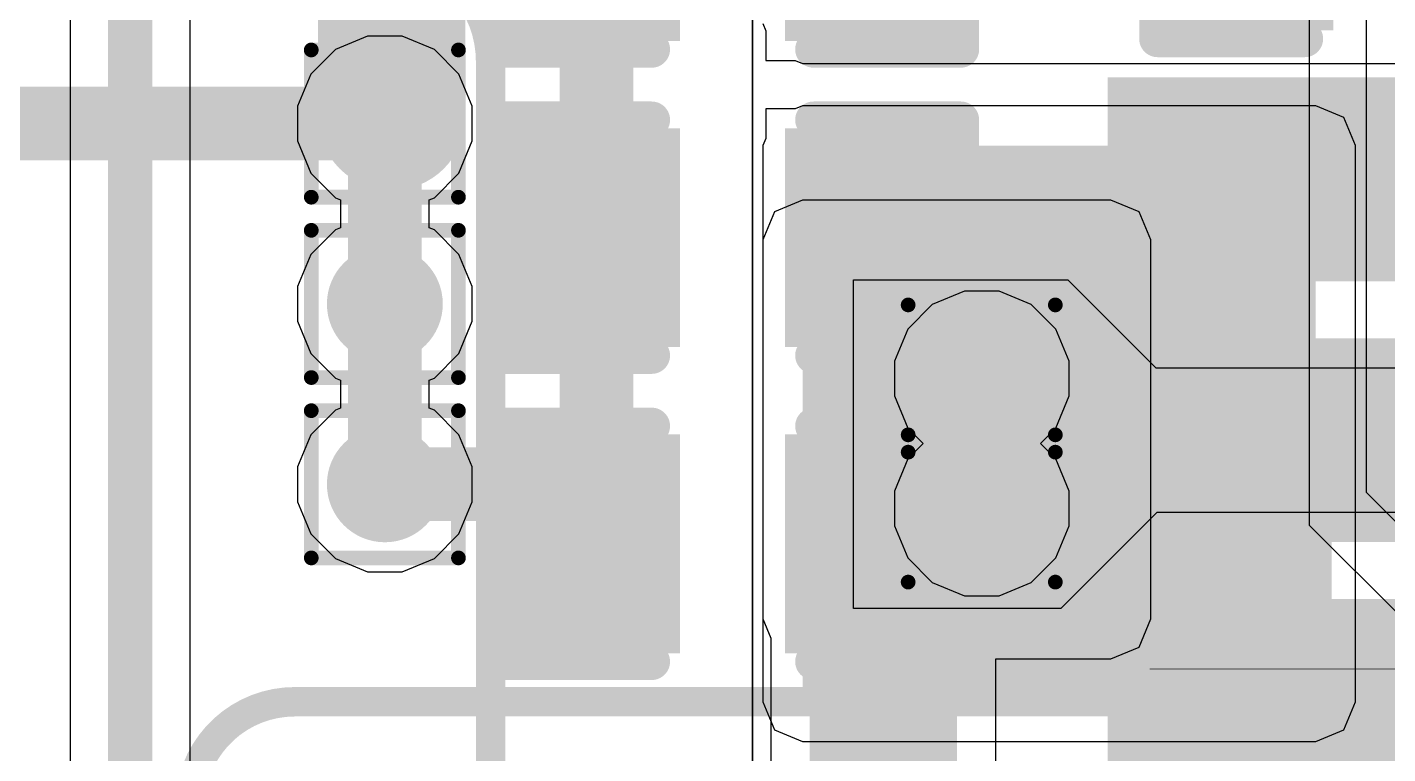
# Model space of a CAD drawing. Header units: inches. Extents: x -6 to 283, y -12 to 154.
# Drawn here: x 29.337 to 34.033, y 14.913 to 17.42 of the extents above; entities that cross this region are included whole.
import ezdxf

# ---------------------------------------------------------------- set-up
doc = ezdxf.new("R2010")
doc.units = ezdxf.units.IN
for name, color, linetype in [('Bottom Layer', 5, 'Continuous'), ('Bottom Overlay', 54, 'Continuous'), ('Bottom Paste', 16, 'Continuous'), ('Bottom Solder', 6, 'Continuous'), ('Drill Drawing', 1, 'Continuous'), ('GND-1', 16, 'Continuous'), ('GND-2', 90, 'Continuous'), ('GND-3', 216, 'Continuous'), ('GND-4', 54, 'Continuous'), ('PWR-1', 156, 'Continuous'), ('PWR-2', 130, 'Continuous'), ('Signal L1', 76, 'Continuous'), ('Signal L2', 6, 'Continuous'), ('Top Layer', 1, 'Continuous'), ('Top Paste', 8, 'Continuous'), ('Top Solder', 216, 'Continuous'), ('Via Holes', 16, 'Continuous')]:
    doc.layers.add(name, color=color, linetype=linetype)

# ---------------------------------------------------------------- blocks, each defined once
blk = doc.blocks.new('R___0402_B_19')
at = {"layer": 'Bottom Layer'}
for points in [[(-0.2413, 0.3175), (-0.2413, -0.3175), (-0.6985, -0.3175), (-0.6985, 0.3175)], [(0.6985, 0.3175), (0.6985, -0.3175), (0.2413, -0.3175), (0.2413, 0.3175)]]:
    blk.add_hatch(color=5, dxfattribs=at).paths.add_polyline_path(points)
at = {"layer": 'Bottom Paste'}
for points in [[(-0.2413, 0.3175), (-0.2413, -0.3175), (-0.6985, -0.3175), (-0.6985, 0.3175)], [(0.6985, 0.3175), (0.6985, -0.3175), (0.2413, -0.3175), (0.2413, 0.3175)]]:
    blk.add_hatch(color=16, dxfattribs=at).paths.add_polyline_path(points)
at = {"layer": 'Bottom Solder'}
for points in [[(-0.1863, 0.3725), (-0.1863, -0.3725), (-0.7535, -0.3725), (-0.7535, 0.3725)], [(0.7535, 0.3725), (0.7535, -0.3725), (0.1863, -0.3725), (0.1863, 0.3725)]]:
    blk.add_hatch(color=6, dxfattribs=at).paths.add_polyline_path(points)
at = {"layer": 'Bottom Overlay'}
for points in [[(-0.7874, 0.4064, 0.127, 0.127, 0), (-0.7874, -0.4064, 0.127, 0.127, 0)], [(0.7874, 0.4064, 0.127, 0.127, 0), (-0.7874, 0.4064, 0.127, 0.127, 0)], [(0.7874, 0.4064, 0.127, 0.127, 0), (0.7874, -0.4064, 0.127, 0.127, 0)], [(0.8128, 0.4318, 0.00323, 0.00323, 0), (-0.8128, 0.4318, 0.00323, 0.00323, 0)], [(0.7874, -0.4064, 0.127, 0.127, 0), (-0.7874, -0.4064, 0.127, 0.127, 0)]]:
    blk.add_lwpolyline(points, format="xyseb", dxfattribs=at)
for points in [[(-0.8191, 0.4064, 0.0635, 0.0635, 1), (-0.7556, 0.4064, 0.0635, 0.0635, 1)], [(-0.8191, 0.4064, 0.0635, 0.0635, 1), (-0.7556, 0.4064, 0.0635, 0.0635, 1)], [(0.7556, 0.4064, 0.0635, 0.0635, 1), (0.8191, 0.4064, 0.0635, 0.0635, 1)], [(0.7556, 0.4064, 0.0635, 0.0635, 1), (0.8191, 0.4064, 0.0635, 0.0635, 1)], [(-0.8136, 0.4318, 0.00161, 0.00161, 1), (-0.812, 0.4318, 0.00161, 0.00161, 1)], [(0.812, 0.4318, 0.00161, 0.00161, 1), (0.8136, 0.4318, 0.00161, 0.00161, 1)], [(-0.8191, -0.4064, 0.0635, 0.0635, 1), (-0.7556, -0.4064, 0.0635, 0.0635, 1)], [(-0.8191, -0.4064, 0.0635, 0.0635, 1), (-0.7556, -0.4064, 0.0635, 0.0635, 1)], [(0.7556, -0.4064, 0.0635, 0.0635, 1), (0.8191, -0.4064, 0.0635, 0.0635, 1)], [(0.7556, -0.4064, 0.0635, 0.0635, 1), (0.8191, -0.4064, 0.0635, 0.0635, 1)]]:
    blk.add_lwpolyline(points, format="xyseb", close=True, dxfattribs=at)
blk = doc.blocks.new('AP6275S__49')
at = {"layer": 'Top Layer'}
for points in [[(6.6225, 3.85), (7.7475, 3.85), (7.7475, 3.35), (6.6225, 3.35)], [(6.6225, 2.95), (7.7475, 2.95), (7.7475, 2.45), (6.6225, 2.45)], [(6.6225, 2.05), (7.7475, 2.05), (7.7475, 1.55), (6.6225, 1.55)]]:
    blk.add_hatch(color=1, dxfattribs=at).paths.add_polyline_path(points)
at = {"layer": 'Top Paste'}
for points in [[(6.6225, 3.85), (7.7475, 3.85), (7.7475, 3.35), (6.6225, 3.35)], [(6.6225, 2.95), (7.7475, 2.95), (7.7475, 2.45), (6.6225, 2.45)], [(6.6225, 2.05), (7.7475, 2.05), (7.7475, 1.55), (6.6225, 1.55)]]:
    blk.add_hatch(color=8, dxfattribs=at).paths.add_polyline_path(points)
at = {"layer": 'Top Solder'}
for points in [[(6.5209, 3.9516), (7.8491, 3.9516), (7.8491, 3.2484), (6.5209, 3.2484)], [(6.5209, 3.0516), (7.8491, 3.0516), (7.8491, 2.3484), (6.5209, 2.3484)], [(6.5209, 2.1516), (7.8491, 2.1516), (7.8491, 1.4484), (6.5209, 1.4484)]]:
    blk.add_hatch(color=216, dxfattribs=at).paths.add_polyline_path(points)
blk = doc.blocks.new('C___0402_B_405')
at = {"layer": 'Bottom Layer'}
for points in [[(-0.2413, 0.3175), (-0.2413, -0.3175), (-0.6985, -0.3175), (-0.6985, 0.3175)], [(0.6985, 0.3175), (0.6985, -0.3175), (0.2413, -0.3175), (0.2413, 0.3175)]]:
    blk.add_hatch(color=5, dxfattribs=at).paths.add_polyline_path(points)
at = {"layer": 'Bottom Paste'}
for points in [[(-0.2413, 0.3175), (-0.2413, -0.3175), (-0.6985, -0.3175), (-0.6985, 0.3175)], [(0.6985, 0.3175), (0.6985, -0.3175), (0.2413, -0.3175), (0.2413, 0.3175)]]:
    blk.add_hatch(color=16, dxfattribs=at).paths.add_polyline_path(points)
at = {"layer": 'Bottom Solder'}
for points in [[(-0.1813, 0.3775), (-0.1813, -0.3775), (-0.7585, -0.3775), (-0.7585, 0.3775)], [(0.7585, 0.3775), (0.7585, -0.3775), (0.1813, -0.3775), (0.1813, 0.3775)]]:
    blk.add_hatch(color=6, dxfattribs=at).paths.add_polyline_path(points)
at = {"layer": 'Bottom Overlay'}
for points in [[(-0.7874, 0.4064, 0.127, 0.127, 0), (-0.2794, 0.4064, 0.127, 0.127, 0)], [(-0.7874, -0.4064, 0.127, 0.127, 0), (-0.7874, 0.4064, 0.127, 0.127, 0)], [(0.2794, 0.4064, 0.127, 0.127, 0), (0.7874, 0.4064, 0.127, 0.127, 0)], [(0.7874, -0.4064, 0.127, 0.127, 0), (0.7874, 0.4064, 0.127, 0.127, 0)], [(-0.7874, -0.4064, 0.127, 0.127, 0), (-0.2794, -0.4064, 0.127, 0.127, 0)], [(0.2794, -0.4064, 0.127, 0.127, 0), (0.7874, -0.4064, 0.127, 0.127, 0)]]:
    blk.add_lwpolyline(points, format="xyseb", dxfattribs=at)
for points in [[(-0.8191, 0.4064, 0.0635, 0.0635, 1), (-0.7556, 0.4064, 0.0635, 0.0635, 1)], [(-0.8191, 0.4064, 0.0635, 0.0635, 1), (-0.7556, 0.4064, 0.0635, 0.0635, 1)], [(-0.3111, 0.4064, 0.0635, 0.0635, 1), (-0.2477, 0.4064, 0.0635, 0.0635, 1)], [(0.2477, 0.4064, 0.0635, 0.0635, 1), (0.3111, 0.4064, 0.0635, 0.0635, 1)], [(0.7556, 0.4064, 0.0635, 0.0635, 1), (0.8191, 0.4064, 0.0635, 0.0635, 1)], [(0.7556, 0.4064, 0.0635, 0.0635, 1), (0.8191, 0.4064, 0.0635, 0.0635, 1)], [(-0.8191, -0.4064, 0.0635, 0.0635, 1), (-0.7556, -0.4064, 0.0635, 0.0635, 1)], [(-0.8191, -0.4064, 0.0635, 0.0635, 1), (-0.7556, -0.4064, 0.0635, 0.0635, 1)], [(-0.3111, -0.4064, 0.0635, 0.0635, 1), (-0.2477, -0.4064, 0.0635, 0.0635, 1)], [(0.2477, -0.4064, 0.0635, 0.0635, 1), (0.3111, -0.4064, 0.0635, 0.0635, 1)], [(0.7556, -0.4064, 0.0635, 0.0635, 1), (0.8191, -0.4064, 0.0635, 0.0635, 1)], [(0.7556, -0.4064, 0.0635, 0.0635, 1), (0.8191, -0.4064, 0.0635, 0.0635, 1)]]:
    blk.add_lwpolyline(points, format="xyseb", close=True, dxfattribs=at)
blk = doc.blocks.new('C___0402_B_406')
at = {"layer": 'Bottom Layer'}
for points in [[(-0.2413, 0.3175), (-0.2413, -0.3175), (-0.6985, -0.3175), (-0.6985, 0.3175)], [(0.6985, 0.3175), (0.6985, -0.3175), (0.2413, -0.3175), (0.2413, 0.3175)]]:
    blk.add_hatch(color=5, dxfattribs=at).paths.add_polyline_path(points)
at = {"layer": 'Bottom Paste'}
for points in [[(-0.2413, 0.3175), (-0.2413, -0.3175), (-0.6985, -0.3175), (-0.6985, 0.3175)], [(0.6985, 0.3175), (0.6985, -0.3175), (0.2413, -0.3175), (0.2413, 0.3175)]]:
    blk.add_hatch(color=16, dxfattribs=at).paths.add_polyline_path(points)
at = {"layer": 'Bottom Solder'}
for points in [[(-0.1813, 0.3775), (-0.1813, -0.3775), (-0.7585, -0.3775), (-0.7585, 0.3775)], [(0.7585, 0.3775), (0.7585, -0.3775), (0.1813, -0.3775), (0.1813, 0.3775)]]:
    blk.add_hatch(color=6, dxfattribs=at).paths.add_polyline_path(points)
at = {"layer": 'Bottom Overlay'}
for points in [[(-0.2794, 0.4064, 0.127, 0.127, 0), (-0.7874, 0.4064, 0.127, 0.127, 0)], [(-0.7874, 0.4064, 0.127, 0.127, 0), (-0.7874, -0.4064, 0.127, 0.127, 0)], [(0.7874, 0.4064, 0.127, 0.127, 0), (0.2794, 0.4064, 0.127, 0.127, 0)], [(0.7874, 0.4064, 0.127, 0.127, 0), (0.7874, -0.4064, 0.127, 0.127, 0)], [(-0.2794, -0.4064, 0.127, 0.127, 0), (-0.7874, -0.4064, 0.127, 0.127, 0)], [(0.7874, -0.4064, 0.127, 0.127, 0), (0.2794, -0.4064, 0.127, 0.127, 0)]]:
    blk.add_lwpolyline(points, format="xyseb", dxfattribs=at)
for points in [[(-0.8191, 0.4064, 0.0635, 0.0635, 1), (-0.7556, 0.4064, 0.0635, 0.0635, 1)], [(-0.8191, 0.4064, 0.0635, 0.0635, 1), (-0.7556, 0.4064, 0.0635, 0.0635, 1)], [(-0.3111, 0.4064, 0.0635, 0.0635, 1), (-0.2477, 0.4064, 0.0635, 0.0635, 1)], [(0.2477, 0.4064, 0.0635, 0.0635, 1), (0.3112, 0.4064, 0.0635, 0.0635, 1)], [(0.7556, 0.4064, 0.0635, 0.0635, 1), (0.8191, 0.4064, 0.0635, 0.0635, 1)], [(0.7556, 0.4064, 0.0635, 0.0635, 1), (0.8191, 0.4064, 0.0635, 0.0635, 1)], [(-0.8191, -0.4064, 0.0635, 0.0635, 1), (-0.7556, -0.4064, 0.0635, 0.0635, 1)], [(-0.8191, -0.4064, 0.0635, 0.0635, 1), (-0.7556, -0.4064, 0.0635, 0.0635, 1)], [(-0.3111, -0.4064, 0.0635, 0.0635, 1), (-0.2477, -0.4064, 0.0635, 0.0635, 1)], [(0.2477, -0.4064, 0.0635, 0.0635, 1), (0.3112, -0.4064, 0.0635, 0.0635, 1)], [(0.7556, -0.4064, 0.0635, 0.0635, 1), (0.8191, -0.4064, 0.0635, 0.0635, 1)], [(0.7556, -0.4064, 0.0635, 0.0635, 1), (0.8191, -0.4064, 0.0635, 0.0635, 1)]]:
    blk.add_lwpolyline(points, format="xyseb", close=True, dxfattribs=at)
blk = doc.blocks.new('C___0402_B_472')
at = {"layer": 'Bottom Layer'}
for points in [[(-0.2413, 0.3175), (-0.2413, -0.3175), (-0.6985, -0.3175), (-0.6985, 0.3175)], [(0.6985, 0.3175), (0.6985, -0.3175), (0.2413, -0.3175), (0.2413, 0.3175)]]:
    blk.add_hatch(color=5, dxfattribs=at).paths.add_polyline_path(points)
at = {"layer": 'Bottom Paste'}
for points in [[(-0.2413, 0.3175), (-0.2413, -0.3175), (-0.6985, -0.3175), (-0.6985, 0.3175)], [(0.6985, 0.3175), (0.6985, -0.3175), (0.2413, -0.3175), (0.2413, 0.3175)]]:
    blk.add_hatch(color=16, dxfattribs=at).paths.add_polyline_path(points)
at = {"layer": 'Bottom Solder'}
for points in [[(-0.1813, 0.3775), (-0.1813, -0.3775), (-0.7585, -0.3775), (-0.7585, 0.3775)], [(0.7585, 0.3775), (0.7585, -0.3775), (0.1813, -0.3775), (0.1813, 0.3775)]]:
    blk.add_hatch(color=6, dxfattribs=at).paths.add_polyline_path(points)
at = {"layer": 'Bottom Overlay'}
for points in [[(-0.7874, 0.4064, 0.127, 0.127, 0), (-0.2794, 0.4064, 0.127, 0.127, 0)], [(-0.7874, -0.4064, 0.127, 0.127, 0), (-0.7874, 0.4064, 0.127, 0.127, 0)], [(0.2794, 0.4064, 0.127, 0.127, 0), (0.7874, 0.4064, 0.127, 0.127, 0)], [(0.7874, -0.4064, 0.127, 0.127, 0), (0.7874, 0.4064, 0.127, 0.127, 0)], [(-0.7874, -0.4064, 0.127, 0.127, 0), (-0.2794, -0.4064, 0.127, 0.127, 0)], [(0.2794, -0.4064, 0.127, 0.127, 0), (0.7874, -0.4064, 0.127, 0.127, 0)]]:
    blk.add_lwpolyline(points, format="xyseb", dxfattribs=at)
for points in [[(-0.8191, 0.4064, 0.0635, 0.0635, 1), (-0.7556, 0.4064, 0.0635, 0.0635, 1)], [(-0.8191, 0.4064, 0.0635, 0.0635, 1), (-0.7556, 0.4064, 0.0635, 0.0635, 1)], [(-0.3111, 0.4064, 0.0635, 0.0635, 1), (-0.2477, 0.4064, 0.0635, 0.0635, 1)], [(0.2477, 0.4064, 0.0635, 0.0635, 1), (0.3111, 0.4064, 0.0635, 0.0635, 1)], [(0.7556, 0.4064, 0.0635, 0.0635, 1), (0.8191, 0.4064, 0.0635, 0.0635, 1)], [(0.7556, 0.4064, 0.0635, 0.0635, 1), (0.8191, 0.4064, 0.0635, 0.0635, 1)], [(-0.8191, -0.4064, 0.0635, 0.0635, 1), (-0.7556, -0.4064, 0.0635, 0.0635, 1)], [(-0.8191, -0.4064, 0.0635, 0.0635, 1), (-0.7556, -0.4064, 0.0635, 0.0635, 1)], [(-0.3111, -0.4064, 0.0635, 0.0635, 1), (-0.2477, -0.4064, 0.0635, 0.0635, 1)], [(0.2477, -0.4064, 0.0635, 0.0635, 1), (0.3111, -0.4064, 0.0635, 0.0635, 1)], [(0.7556, -0.4064, 0.0635, 0.0635, 1), (0.8191, -0.4064, 0.0635, 0.0635, 1)], [(0.7556, -0.4064, 0.0635, 0.0635, 1), (0.8191, -0.4064, 0.0635, 0.0635, 1)]]:
    blk.add_lwpolyline(points, format="xyseb", close=True, dxfattribs=at)
blk = doc.blocks.new('C___0402_B_473')
at = {"layer": 'Bottom Layer'}
for points in [[(-0.2413, 0.3175), (-0.2413, -0.3175), (-0.6985, -0.3175), (-0.6985, 0.3175)], [(0.6985, 0.3175), (0.6985, -0.3175), (0.2413, -0.3175), (0.2413, 0.3175)]]:
    blk.add_hatch(color=5, dxfattribs=at).paths.add_polyline_path(points)
at = {"layer": 'Bottom Paste'}
for points in [[(-0.2413, 0.3175), (-0.2413, -0.3175), (-0.6985, -0.3175), (-0.6985, 0.3175)], [(0.6985, 0.3175), (0.6985, -0.3175), (0.2413, -0.3175), (0.2413, 0.3175)]]:
    blk.add_hatch(color=16, dxfattribs=at).paths.add_polyline_path(points)
at = {"layer": 'Bottom Solder'}
for points in [[(-0.1813, 0.3775), (-0.1813, -0.3775), (-0.7585, -0.3775), (-0.7585, 0.3775)], [(0.7585, 0.3775), (0.7585, -0.3775), (0.1813, -0.3775), (0.1813, 0.3775)]]:
    blk.add_hatch(color=6, dxfattribs=at).paths.add_polyline_path(points)
at = {"layer": 'Bottom Overlay'}
for points in [[(-0.7874, 0.4064, 0.127, 0.127, 0), (-0.7874, -0.4064, 0.127, 0.127, 0)], [(-0.2794, 0.4064, 0.127, 0.127, 0), (-0.7874, 0.4064, 0.127, 0.127, 0)], [(0.7874, 0.4064, 0.127, 0.127, 0), (0.2794, 0.4064, 0.127, 0.127, 0)], [(0.7874, 0.4064, 0.127, 0.127, 0), (0.7874, -0.4064, 0.127, 0.127, 0)], [(-0.2794, -0.4064, 0.127, 0.127, 0), (-0.7874, -0.4064, 0.127, 0.127, 0)], [(0.7874, -0.4064, 0.127, 0.127, 0), (0.2794, -0.4064, 0.127, 0.127, 0)]]:
    blk.add_lwpolyline(points, format="xyseb", dxfattribs=at)
for points in [[(-0.8191, 0.4064, 0.0635, 0.0635, 1), (-0.7556, 0.4064, 0.0635, 0.0635, 1)], [(-0.8191, 0.4064, 0.0635, 0.0635, 1), (-0.7556, 0.4064, 0.0635, 0.0635, 1)], [(-0.3111, 0.4064, 0.0635, 0.0635, 1), (-0.2477, 0.4064, 0.0635, 0.0635, 1)], [(0.2477, 0.4064, 0.0635, 0.0635, 1), (0.3112, 0.4064, 0.0635, 0.0635, 1)], [(0.7556, 0.4064, 0.0635, 0.0635, 1), (0.8191, 0.4064, 0.0635, 0.0635, 1)], [(0.7556, 0.4064, 0.0635, 0.0635, 1), (0.8191, 0.4064, 0.0635, 0.0635, 1)], [(-0.8191, -0.4064, 0.0635, 0.0635, 1), (-0.7556, -0.4064, 0.0635, 0.0635, 1)], [(-0.8191, -0.4064, 0.0635, 0.0635, 1), (-0.7556, -0.4064, 0.0635, 0.0635, 1)], [(-0.3111, -0.4064, 0.0635, 0.0635, 1), (-0.2477, -0.4064, 0.0635, 0.0635, 1)], [(0.2477, -0.4064, 0.0635, 0.0635, 1), (0.3112, -0.4064, 0.0635, 0.0635, 1)], [(0.7556, -0.4064, 0.0635, 0.0635, 1), (0.8191, -0.4064, 0.0635, 0.0635, 1)], [(0.7556, -0.4064, 0.0635, 0.0635, 1), (0.8191, -0.4064, 0.0635, 0.0635, 1)]]:
    blk.add_lwpolyline(points, format="xyseb", close=True, dxfattribs=at)

msp = doc.modelspace()

# ---------------------------------------------------------------- hatches: boundary and pattern name
at = {"layer": 'Bottom Layer'}
h = msp.add_hatch(color=5, dxfattribs=at)
edge = h.paths.add_edge_path()
edge.add_arc((30.5716, 17.0873), 0.2, 0, 360)
msp.add_hatch(color=5, dxfattribs=at).paths.add_polyline_path([(32.0133, 15.0924), (33.7849, 15.0924), (33.7849, 17.0111), (32.0133, 17.0111)])
h = msp.add_hatch(color=5, dxfattribs=at)
edge = h.paths.add_edge_path()
edge.add_arc((30.5716, 16.465), 0.2, 0, 360)
h = msp.add_hatch(color=5, dxfattribs=at)
edge = h.paths.add_edge_path()
edge.add_arc((32.6319, 16.2076), 0.2, 0, 360)
h = msp.add_hatch(color=5, dxfattribs=at)
edge = h.paths.add_edge_path()
edge.add_arc((30.5716, 15.8427), 0.2, 0, 360)
h = msp.add_hatch(color=5, dxfattribs=at)
edge = h.paths.add_edge_path()
edge.add_arc((32.6319, 15.7593), 0.2, 0, 360)
at = {"layer": 'GND-1'}
h = msp.add_hatch(color=16, dxfattribs=at)
edge = h.paths.add_edge_path()
edge.add_arc((30.5716, 17.0873), 0.2, 0, 360)
h = msp.add_hatch(color=16, dxfattribs=at)
edge = h.paths.add_edge_path()
edge.add_arc((30.5716, 16.465), 0.2, 0, 360)
h = msp.add_hatch(color=16, dxfattribs=at)
edge = h.paths.add_edge_path()
edge.add_arc((32.6319, 16.2076), 0.2, 0, 360)
h = msp.add_hatch(color=16, dxfattribs=at)
edge = h.paths.add_edge_path()
edge.add_arc((30.5716, 15.8427), 0.2, 0, 360)
h = msp.add_hatch(color=16, dxfattribs=at)
edge = h.paths.add_edge_path()
edge.add_arc((32.6319, 15.7593), 0.2, 0, 360)
at = {"layer": 'GND-2'}
h = msp.add_hatch(color=90, dxfattribs=at)
edge = h.paths.add_edge_path()
edge.add_arc((30.5716, 17.0873), 0.2, 0, 360)
h = msp.add_hatch(color=90, dxfattribs=at)
edge = h.paths.add_edge_path()
edge.add_arc((30.5716, 16.465), 0.2, 0, 360)
h = msp.add_hatch(color=90, dxfattribs=at)
edge = h.paths.add_edge_path()
edge.add_arc((32.6319, 16.2076), 0.2, 0, 360)
h = msp.add_hatch(color=90, dxfattribs=at)
edge = h.paths.add_edge_path()
edge.add_arc((30.5716, 15.8427), 0.2, 0, 360)
h = msp.add_hatch(color=90, dxfattribs=at)
edge = h.paths.add_edge_path()
edge.add_arc((32.6319, 15.7593), 0.2, 0, 360)
at = {"layer": 'GND-3'}
h = msp.add_hatch(color=216, dxfattribs=at)
edge = h.paths.add_edge_path()
edge.add_arc((30.5716, 17.0873), 0.2, 0, 360)
h = msp.add_hatch(color=216, dxfattribs=at)
edge = h.paths.add_edge_path()
edge.add_arc((30.5716, 16.465), 0.2, 0, 360)
h = msp.add_hatch(color=216, dxfattribs=at)
edge = h.paths.add_edge_path()
edge.add_arc((32.6319, 16.2076), 0.2, 0, 360)
h = msp.add_hatch(color=216, dxfattribs=at)
edge = h.paths.add_edge_path()
edge.add_arc((30.5716, 15.8427), 0.2, 0, 360)
h = msp.add_hatch(color=216, dxfattribs=at)
edge = h.paths.add_edge_path()
edge.add_arc((32.6319, 15.7593), 0.2, 0, 360)
at = {"layer": 'GND-4'}
h = msp.add_hatch(color=54, dxfattribs=at)
edge = h.paths.add_edge_path()
edge.add_arc((30.5716, 17.0873), 0.2, 0, 360)
h = msp.add_hatch(color=54, dxfattribs=at)
edge = h.paths.add_edge_path()
edge.add_arc((30.5716, 16.465), 0.2, 0, 360)
h = msp.add_hatch(color=54, dxfattribs=at)
edge = h.paths.add_edge_path()
edge.add_arc((32.6319, 16.2076), 0.2, 0, 360)
h = msp.add_hatch(color=54, dxfattribs=at)
edge = h.paths.add_edge_path()
edge.add_arc((30.5716, 15.8427), 0.2, 0, 360)
h = msp.add_hatch(color=54, dxfattribs=at)
edge = h.paths.add_edge_path()
edge.add_arc((32.6319, 15.7593), 0.2, 0, 360)
at = {"layer": 'PWR-1'}
h = msp.add_hatch(color=156, dxfattribs=at)
edge = h.paths.add_edge_path()
edge.add_arc((30.5716, 17.0873), 0.2, 0, 360)
msp.add_hatch(color=156, dxfattribs=at).paths.add_polyline_path([(32.0133, 15.3783), (33.0778, 15.3783), (33.0778, 16.6857), (32.0133, 16.6857)])
h = msp.add_hatch(color=156, dxfattribs=at)
edge = h.paths.add_edge_path()
edge.add_arc((30.5716, 16.465), 0.2, 0, 360)
h = msp.add_hatch(color=156, dxfattribs=at)
edge = h.paths.add_edge_path()
edge.add_arc((32.6319, 16.2076), 0.2, 0, 360)
h = msp.add_hatch(color=156, dxfattribs=at)
edge = h.paths.add_edge_path()
edge.add_arc((30.5716, 15.8427), 0.2, 0, 360)
h = msp.add_hatch(color=156, dxfattribs=at)
edge = h.paths.add_edge_path()
edge.add_arc((32.6319, 15.7593), 0.2, 0, 360)
at = {"layer": 'PWR-2'}
h = msp.add_hatch(color=130, dxfattribs=at)
edge = h.paths.add_edge_path()
edge.add_arc((30.5716, 17.0873), 0.2, 0, 360)
h = msp.add_hatch(color=130, dxfattribs=at)
edge = h.paths.add_edge_path()
edge.add_arc((30.5716, 16.465), 0.2, 0, 360)
h = msp.add_hatch(color=130, dxfattribs=at)
edge = h.paths.add_edge_path()
edge.add_arc((32.6319, 16.2076), 0.2, 0, 360)
h = msp.add_hatch(color=130, dxfattribs=at)
edge = h.paths.add_edge_path()
edge.add_arc((30.5716, 15.8427), 0.2, 0, 360)
h = msp.add_hatch(color=130, dxfattribs=at)
edge = h.paths.add_edge_path()
edge.add_arc((32.6319, 15.7593), 0.2, 0, 360)
at = {"layer": 'Signal L1'}
h = msp.add_hatch(color=76, dxfattribs=at)
edge = h.paths.add_edge_path()
edge.add_arc((30.5716, 17.0873), 0.2, 0, 360)
h = msp.add_hatch(color=76, dxfattribs=at)
edge = h.paths.add_edge_path()
edge.add_arc((30.5716, 16.465), 0.2, 0, 360)
h = msp.add_hatch(color=76, dxfattribs=at)
edge = h.paths.add_edge_path()
edge.add_arc((32.6319, 16.2076), 0.2, 0, 360)
h = msp.add_hatch(color=76, dxfattribs=at)
edge = h.paths.add_edge_path()
edge.add_arc((30.5716, 15.8427), 0.2, 0, 360)
h = msp.add_hatch(color=76, dxfattribs=at)
edge = h.paths.add_edge_path()
edge.add_arc((32.6319, 15.7593), 0.2, 0, 360)
at = {"layer": 'Signal L2'}
h = msp.add_hatch(color=6, dxfattribs=at)
edge = h.paths.add_edge_path()
edge.add_arc((30.5716, 17.0873), 0.2, 0, 360)
h = msp.add_hatch(color=6, dxfattribs=at)
edge = h.paths.add_edge_path()
edge.add_arc((30.5716, 16.465), 0.2, 0, 360)
h = msp.add_hatch(color=6, dxfattribs=at)
edge = h.paths.add_edge_path()
edge.add_arc((32.6319, 16.2076), 0.2, 0, 360)
h = msp.add_hatch(color=6, dxfattribs=at)
edge = h.paths.add_edge_path()
edge.add_arc((30.5716, 15.8427), 0.2, 0, 360)
h = msp.add_hatch(color=6, dxfattribs=at)
edge = h.paths.add_edge_path()
edge.add_arc((32.6319, 15.7593), 0.2, 0, 360)
at = {"layer": 'Top Layer'}
h = msp.add_hatch(color=1, dxfattribs=at)
edge = h.paths.add_edge_path()
edge.add_arc((30.5716, 17.0873), 0.2, 0, 360)
h = msp.add_hatch(color=1, dxfattribs=at)
edge = h.paths.add_edge_path()
edge.add_arc((30.5716, 16.465), 0.2, 0, 360)
h = msp.add_hatch(color=1, dxfattribs=at)
edge = h.paths.add_edge_path()
edge.add_arc((32.6319, 16.2076), 0.2, 0, 360)
h = msp.add_hatch(color=1, dxfattribs=at)
edge = h.paths.add_edge_path()
edge.add_arc((30.5716, 15.8427), 0.2, 0, 360)
h = msp.add_hatch(color=1, dxfattribs=at)
edge = h.paths.add_edge_path()
edge.add_arc((32.6319, 15.7593), 0.2, 0, 360)
at = {"layer": 'Via Holes'}
h = msp.add_hatch(color=7, dxfattribs=at)
edge = h.paths.add_edge_path()
edge.add_arc((30.5716, 17.0873), 0.1, 0, 360)
h = msp.add_hatch(color=7, dxfattribs=at)
edge = h.paths.add_edge_path()
edge.add_arc((30.5716, 16.465), 0.1, 0, 360)
h = msp.add_hatch(color=7, dxfattribs=at)
edge = h.paths.add_edge_path()
edge.add_arc((32.6319, 16.2076), 0.1, 0, 360)
h = msp.add_hatch(color=7, dxfattribs=at)
edge = h.paths.add_edge_path()
edge.add_arc((30.5716, 15.8427), 0.1, 0, 360)
h = msp.add_hatch(color=7, dxfattribs=at)
edge = h.paths.add_edge_path()
edge.add_arc((32.6319, 15.7593), 0.1, 0, 360)

# ---------------------------------------------------------------- linework, layer by layer
at = {"layer": 'Bottom Layer'}
for p, q in [((31.8759, 17.4324), (31.8863, 17.4071)), ((31.8863, 17.4071), (31.8863, 17.3054)), ((31.8863, 17.3054), (31.9881, 17.3054)), ((31.9881, 17.3054), (32.0133, 17.2949)), ((32.0133, 17.2949), (34.0744, 17.2949)), ((32.0133, 17.1485), (31.9881, 17.1381)), ((33.7849, 17.1485), (32.0133, 17.1485)), ((33.8821, 17.1083), (33.7849, 17.1485)), ((31.9881, 17.1381), (31.8863, 17.1381)), ((31.8863, 17.1381), (31.8863, 17.0363)), ((33.9224, 17.0111), (33.8821, 17.1083)), ((31.8863, 17.0363), (31.8759, 17.0111)), ((31.8759, 17.0111), (31.8759, 15.0924)), ((33.9224, 15.0924), (33.9224, 17.0111)), ((31.8759, 15.0924), (31.9161, 14.9952)), ((33.8821, 14.9952), (33.9224, 15.0924)), ((31.9161, 14.9952), (32.0133, 14.9549)), ((33.7849, 14.9549), (33.8821, 14.9952)), ((32.0133, 14.9549), (33.7849, 14.9549))]:
    msp.add_line(p, q, dxfattribs=at)
for points in [[(31.3021, 16.6936, 0.254, 0.254, 0), (31.3021, 17.7499, 0.254, 0.254, 0)], [(28.8564, 17.0873, 0.254, 0.254, 0), (30.5716, 17.0873, 0.254, 0.254, 0)], [(30.5716, 16.465, 0.254, 0.254, 0), (30.5716, 17.0873, 0.254, 0.254, 0)], [(31.3021, 15.8538, 0.254, 0.254, 0), (31.3021, 16.6936, 0.254, 0.254, 0)], [(30.5716, 15.8427, 0.254, 0.254, 0), (30.5716, 16.465, 0.254, 0.254, 0)], [(30.5716, 15.8427, 0.254, 0.254, 0), (31.2752, 15.8427, 0.254, 0.254, 0)], [(31.3021, 15.8538, 0.254, 0.254, -0.198911), (31.2752, 15.8427, 0.254, 0.254, 0)]]:
    msp.add_lwpolyline(points, format="xyseb", dxfattribs=at)
for points in [[(30.5081, 17.0873, 0.127, 0.127, 1), (30.6351, 17.0873, 0.127, 0.127, 1)], [(30.5081, 17.0873, 0.127, 0.127, 1), (30.6351, 17.0873, 0.127, 0.127, 1)], [(31.2386, 16.6936, 0.127, 0.127, 1), (31.3656, 16.6936, 0.127, 0.127, 1)], [(31.2386, 16.6936, 0.127, 0.127, 1), (31.3656, 16.6936, 0.127, 0.127, 1)], [(30.5081, 16.465, 0.127, 0.127, 1), (30.6351, 16.465, 0.127, 0.127, 1)], [(30.5081, 16.465, 0.127, 0.127, 1), (30.6351, 16.465, 0.127, 0.127, 1)], [(30.5081, 15.8427, 0.127, 0.127, 1), (30.6351, 15.8427, 0.127, 0.127, 1)], [(30.5081, 15.8427, 0.127, 0.127, 1), (30.6351, 15.8427, 0.127, 0.127, 1)], [(31.2117, 15.8427, 0.127, 0.127, 1), (31.3387, 15.8427, 0.127, 0.127, 1)], [(31.2117, 15.8427, 0.127, 0.127, 1), (31.3387, 15.8427, 0.127, 0.127, 1)], [(31.2386, 15.8538, 0.127, 0.127, 1), (31.3656, 15.8538, 0.127, 0.127, 1)], [(31.2386, 15.8538, 0.127, 0.127, 1), (31.3656, 15.8538, 0.127, 0.127, 1)]]:
    msp.add_lwpolyline(points, format="xyseb", close=True, dxfattribs=at)
at = {"layer": 'Drill Drawing'}
for points in [[(30.3176, 17.3413, 0.0508, 0.0508, 0), (30.8256, 17.3413, 0.0508, 0.0508, 0)], [(30.3176, 16.8333, 0.0508, 0.0508, 0), (30.3176, 17.3413, 0.0508, 0.0508, 0)], [(30.8256, 16.8333, 0.0508, 0.0508, 0), (30.8256, 17.3413, 0.0508, 0.0508, 0)], [(30.3176, 16.8333, 0.0508, 0.0508, 0), (30.8256, 16.8333, 0.0508, 0.0508, 0)], [(30.3176, 16.719, 0.0508, 0.0508, 0), (30.8256, 16.719, 0.0508, 0.0508, 0)], [(30.3176, 16.211, 0.0508, 0.0508, 0), (30.3176, 16.719, 0.0508, 0.0508, 0)], [(30.8256, 16.211, 0.0508, 0.0508, 0), (30.8256, 16.719, 0.0508, 0.0508, 0)], [(32.3779, 16.4616, 0.0508, 0.0508, 0), (32.8859, 16.4616, 0.0508, 0.0508, 0)], [(32.3779, 15.9536, 0.0508, 0.0508, 0), (32.3779, 16.4616, 0.0508, 0.0508, 0)], [(32.8859, 15.9536, 0.0508, 0.0508, 0), (32.8859, 16.4616, 0.0508, 0.0508, 0)], [(30.3176, 16.211, 0.0508, 0.0508, 0), (30.8256, 16.211, 0.0508, 0.0508, 0)], [(30.3176, 16.0967, 0.0508, 0.0508, 0), (30.8256, 16.0967, 0.0508, 0.0508, 0)], [(30.3176, 15.5887, 0.0508, 0.0508, 0), (30.3176, 16.0967, 0.0508, 0.0508, 0)], [(30.8256, 15.5887, 0.0508, 0.0508, 0), (30.8256, 16.0967, 0.0508, 0.0508, 0)], [(32.3779, 16.0133, 0.0508, 0.0508, 0), (32.8859, 16.0133, 0.0508, 0.0508, 0)], [(32.3779, 15.5053, 0.0508, 0.0508, 0), (32.3779, 16.0133, 0.0508, 0.0508, 0)], [(32.8859, 15.5053, 0.0508, 0.0508, 0), (32.8859, 16.0133, 0.0508, 0.0508, 0)], [(32.3779, 15.9536, 0.0508, 0.0508, 0), (32.8859, 15.9536, 0.0508, 0.0508, 0)], [(30.3176, 15.5887, 0.0508, 0.0508, 0), (30.8256, 15.5887, 0.0508, 0.0508, 0)], [(32.3779, 15.5053, 0.0508, 0.0508, 0), (32.8859, 15.5053, 0.0508, 0.0508, 0)]]:
    msp.add_lwpolyline(points, format="xyseb", dxfattribs=at)
for points in [[(30.3049, 17.3413, 0.0254, 0.0254, 1), (30.3303, 17.3413, 0.0254, 0.0254, 1)], [(30.3049, 17.3413, 0.0254, 0.0254, 1), (30.3303, 17.3413, 0.0254, 0.0254, 1)], [(30.8129, 17.3413, 0.0254, 0.0254, 1), (30.8383, 17.3413, 0.0254, 0.0254, 1)], [(30.8129, 17.3413, 0.0254, 0.0254, 1), (30.8383, 17.3413, 0.0254, 0.0254, 1)], [(30.3049, 16.8333, 0.0254, 0.0254, 1), (30.3303, 16.8333, 0.0254, 0.0254, 1)], [(30.3049, 16.8333, 0.0254, 0.0254, 1), (30.3303, 16.8333, 0.0254, 0.0254, 1)], [(30.8129, 16.8333, 0.0254, 0.0254, 1), (30.8383, 16.8333, 0.0254, 0.0254, 1)], [(30.8129, 16.8333, 0.0254, 0.0254, 1), (30.8383, 16.8333, 0.0254, 0.0254, 1)], [(30.3049, 16.719, 0.0254, 0.0254, 1), (30.3303, 16.719, 0.0254, 0.0254, 1)], [(30.3049, 16.719, 0.0254, 0.0254, 1), (30.3303, 16.719, 0.0254, 0.0254, 1)], [(30.8129, 16.719, 0.0254, 0.0254, 1), (30.8383, 16.719, 0.0254, 0.0254, 1)], [(30.8129, 16.719, 0.0254, 0.0254, 1), (30.8383, 16.719, 0.0254, 0.0254, 1)], [(32.3652, 16.4616, 0.0254, 0.0254, 1), (32.3906, 16.4616, 0.0254, 0.0254, 1)], [(32.3652, 16.4616, 0.0254, 0.0254, 1), (32.3906, 16.4616, 0.0254, 0.0254, 1)], [(32.8732, 16.4616, 0.0254, 0.0254, 1), (32.8986, 16.4616, 0.0254, 0.0254, 1)], [(32.8732, 16.4616, 0.0254, 0.0254, 1), (32.8986, 16.4616, 0.0254, 0.0254, 1)], [(30.3049, 16.211, 0.0254, 0.0254, 1), (30.3303, 16.211, 0.0254, 0.0254, 1)], [(30.3049, 16.211, 0.0254, 0.0254, 1), (30.3303, 16.211, 0.0254, 0.0254, 1)], [(30.8129, 16.211, 0.0254, 0.0254, 1), (30.8383, 16.211, 0.0254, 0.0254, 1)], [(30.8129, 16.211, 0.0254, 0.0254, 1), (30.8383, 16.211, 0.0254, 0.0254, 1)], [(30.3049, 16.0967, 0.0254, 0.0254, 1), (30.3303, 16.0967, 0.0254, 0.0254, 1)], [(30.3049, 16.0967, 0.0254, 0.0254, 1), (30.3303, 16.0967, 0.0254, 0.0254, 1)], [(30.8129, 16.0967, 0.0254, 0.0254, 1), (30.8383, 16.0967, 0.0254, 0.0254, 1)], [(30.8129, 16.0967, 0.0254, 0.0254, 1), (30.8383, 16.0967, 0.0254, 0.0254, 1)], [(32.3652, 16.0133, 0.0254, 0.0254, 1), (32.3906, 16.0133, 0.0254, 0.0254, 1)], [(32.3652, 16.0133, 0.0254, 0.0254, 1), (32.3906, 16.0133, 0.0254, 0.0254, 1)], [(32.8732, 16.0133, 0.0254, 0.0254, 1), (32.8986, 16.0133, 0.0254, 0.0254, 1)], [(32.8732, 16.0133, 0.0254, 0.0254, 1), (32.8986, 16.0133, 0.0254, 0.0254, 1)], [(32.3652, 15.9536, 0.0254, 0.0254, 1), (32.3906, 15.9536, 0.0254, 0.0254, 1)], [(32.3652, 15.9536, 0.0254, 0.0254, 1), (32.3906, 15.9536, 0.0254, 0.0254, 1)], [(32.8732, 15.9536, 0.0254, 0.0254, 1), (32.8986, 15.9536, 0.0254, 0.0254, 1)], [(32.8732, 15.9536, 0.0254, 0.0254, 1), (32.8986, 15.9536, 0.0254, 0.0254, 1)], [(30.3049, 15.5887, 0.0254, 0.0254, 1), (30.3303, 15.5887, 0.0254, 0.0254, 1)], [(30.3049, 15.5887, 0.0254, 0.0254, 1), (30.3303, 15.5887, 0.0254, 0.0254, 1)], [(30.8129, 15.5887, 0.0254, 0.0254, 1), (30.8383, 15.5887, 0.0254, 0.0254, 1)], [(30.8129, 15.5887, 0.0254, 0.0254, 1), (30.8383, 15.5887, 0.0254, 0.0254, 1)], [(32.3652, 15.5053, 0.0254, 0.0254, 1), (32.3906, 15.5053, 0.0254, 0.0254, 1)], [(32.3652, 15.5053, 0.0254, 0.0254, 1), (32.3906, 15.5053, 0.0254, 0.0254, 1)], [(32.8732, 15.5053, 0.0254, 0.0254, 1), (32.8986, 15.5053, 0.0254, 0.0254, 1)], [(32.8732, 15.5053, 0.0254, 0.0254, 1), (32.8986, 15.5053, 0.0254, 0.0254, 1)]]:
    msp.add_lwpolyline(points, format="xyseb", close=True, dxfattribs=at)
at = {"layer": 'GND-1'}
for p, q in [((32.5719, 16.5092), (32.461, 16.4633)), ((32.6919, 16.5092), (32.5719, 16.5092)), ((32.8027, 16.4633), (32.6919, 16.5092)), ((32.461, 16.4633), (32.3762, 16.3784)), ((32.8876, 16.3784), (32.8027, 16.4633)), ((32.3762, 16.3784), (32.3303, 16.2676)), ((32.9335, 16.2676), (32.8876, 16.3784)), ((32.3303, 16.2676), (32.3303, 16.1476)), ((32.9335, 16.1476), (32.9335, 16.2676)), ((32.3303, 16.1476), (32.3762, 16.0367)), ((32.8876, 16.0367), (32.9335, 16.1476)), ((32.3762, 16.0367), (32.4295, 15.9834)), ((32.8343, 15.9834), (32.8876, 16.0367)), ((32.4295, 15.9834), (32.3762, 15.9301)), ((32.8876, 15.9301), (32.8343, 15.9834)), ((32.3762, 15.9301), (32.3303, 15.8193)), ((32.9335, 15.8193), (32.8876, 15.9301)), ((32.3303, 15.8193), (32.3303, 15.6993)), ((32.9335, 15.6993), (32.9335, 15.8193)), ((32.3303, 15.6993), (32.3762, 15.5885)), ((32.8876, 15.5885), (32.9335, 15.6993)), ((32.3762, 15.5885), (32.461, 15.5036)), ((32.8027, 15.5036), (32.8876, 15.5885)), ((32.461, 15.5036), (32.5719, 15.4577)), ((32.6919, 15.4577), (32.8027, 15.5036)), ((32.5719, 15.4577), (32.6919, 15.4577))]:
    msp.add_line(p, q, dxfattribs=at)
at = {"layer": 'GND-2'}
for p, q in [((32.5719, 16.5092), (32.461, 16.4633)), ((32.6919, 16.5092), (32.5719, 16.5092)), ((32.8027, 16.4633), (32.6919, 16.5092)), ((32.461, 16.4633), (32.3762, 16.3784)), ((32.8876, 16.3784), (32.8027, 16.4633)), ((32.3762, 16.3784), (32.3303, 16.2676)), ((32.9335, 16.2676), (32.8876, 16.3784)), ((32.3303, 16.2676), (32.3303, 16.1476)), ((32.9335, 16.1476), (32.9335, 16.2676)), ((32.3303, 16.1476), (32.3762, 16.0367)), ((32.8876, 16.0367), (32.9335, 16.1476)), ((32.3762, 16.0367), (32.4295, 15.9834)), ((32.8343, 15.9834), (32.8876, 16.0367)), ((32.4295, 15.9834), (32.3762, 15.9301)), ((32.8876, 15.9301), (32.8343, 15.9834)), ((32.3762, 15.9301), (32.3303, 15.8193)), ((32.9335, 15.8193), (32.8876, 15.9301)), ((32.3303, 15.8193), (32.3303, 15.6993)), ((32.9335, 15.6993), (32.9335, 15.8193)), ((32.3303, 15.6993), (32.3762, 15.5885)), ((32.8876, 15.5885), (32.9335, 15.6993)), ((32.3762, 15.5885), (32.461, 15.5036)), ((32.8027, 15.5036), (32.8876, 15.5885)), ((32.461, 15.5036), (32.5719, 15.4577)), ((32.6919, 15.4577), (32.8027, 15.5036)), ((32.5719, 15.4577), (32.6919, 15.4577))]:
    msp.add_line(p, q, dxfattribs=at)
at = {"layer": 'GND-3'}
for p, q in [((32.5719, 16.5092), (32.461, 16.4633)), ((32.6919, 16.5092), (32.5719, 16.5092)), ((32.8027, 16.4633), (32.6919, 16.5092)), ((32.461, 16.4633), (32.3762, 16.3784)), ((32.8876, 16.3784), (32.8027, 16.4633)), ((32.3762, 16.3784), (32.3303, 16.2676)), ((32.9335, 16.2676), (32.8876, 16.3784)), ((32.3303, 16.2676), (32.3303, 16.1476)), ((32.9335, 16.1476), (32.9335, 16.2676)), ((32.3303, 16.1476), (32.3762, 16.0367)), ((32.8876, 16.0367), (32.9335, 16.1476)), ((32.3762, 16.0367), (32.4295, 15.9834)), ((32.8343, 15.9834), (32.8876, 16.0367)), ((32.4295, 15.9834), (32.3762, 15.9301)), ((32.8876, 15.9301), (32.8343, 15.9834)), ((32.3762, 15.9301), (32.3303, 15.8193)), ((32.9335, 15.8193), (32.8876, 15.9301)), ((32.3303, 15.8193), (32.3303, 15.6993)), ((32.9335, 15.6993), (32.9335, 15.8193)), ((32.3303, 15.6993), (32.3762, 15.5885)), ((32.8876, 15.5885), (32.9335, 15.6993)), ((32.3762, 15.5885), (32.461, 15.5036)), ((32.8027, 15.5036), (32.8876, 15.5885)), ((32.461, 15.5036), (32.5719, 15.4577)), ((32.6919, 15.4577), (32.8027, 15.5036)), ((32.5719, 15.4577), (32.6919, 15.4577))]:
    msp.add_line(p, q, dxfattribs=at)
at = {"layer": 'GND-4'}
for p, q in [((32.5719, 16.5092), (32.461, 16.4633)), ((32.6919, 16.5092), (32.5719, 16.5092)), ((32.8027, 16.4633), (32.6919, 16.5092)), ((32.461, 16.4633), (32.3762, 16.3784)), ((32.8876, 16.3784), (32.8027, 16.4633)), ((32.3762, 16.3784), (32.3303, 16.2676)), ((32.9335, 16.2676), (32.8876, 16.3784)), ((32.3303, 16.2676), (32.3303, 16.1476)), ((32.9335, 16.1476), (32.9335, 16.2676)), ((32.3303, 16.1476), (32.3762, 16.0367)), ((32.8876, 16.0367), (32.9335, 16.1476)), ((32.3762, 16.0367), (32.4295, 15.9834)), ((32.8343, 15.9834), (32.8876, 16.0367)), ((32.4295, 15.9834), (32.3762, 15.9301)), ((32.8876, 15.9301), (32.8343, 15.9834)), ((32.3762, 15.9301), (32.3303, 15.8193)), ((32.9335, 15.8193), (32.8876, 15.9301)), ((32.3303, 15.8193), (32.3303, 15.6993)), ((32.9335, 15.6993), (32.9335, 15.8193)), ((32.3303, 15.6993), (32.3762, 15.5885)), ((32.8876, 15.5885), (32.9335, 15.6993)), ((32.3762, 15.5885), (32.461, 15.5036)), ((32.8027, 15.5036), (32.8876, 15.5885)), ((32.461, 15.5036), (32.5719, 15.4577)), ((32.6919, 15.4577), (32.8027, 15.5036)), ((32.5719, 15.4577), (32.6919, 15.4577))]:
    msp.add_line(p, q, dxfattribs=at)
at = {"layer": 'PWR-1'}
for p, q in [((33.9594, 15.8147), (33.9594, 19.3574)), ((33.7626, 19.2559), (33.7626, 15.7022)), ((30.5116, 17.3889), (30.4008, 17.343)), ((30.6316, 17.3889), (30.5116, 17.3889)), ((30.7425, 17.343), (30.6316, 17.3889)), ((30.4008, 17.343), (30.3159, 17.2581)), ((30.8273, 17.2581), (30.7425, 17.343)), ((30.3159, 17.2581), (30.27, 17.1473)), ((30.8732, 17.1473), (30.8273, 17.2581)), ((30.27, 17.1473), (30.27, 17.0273)), ((30.8732, 17.0273), (30.8732, 17.1473)), ((30.27, 17.0273), (30.3159, 16.9164)), ((30.8273, 16.9164), (30.8732, 17.0273)), ((30.3159, 16.9164), (30.4008, 16.8316)), ((30.7425, 16.8316), (30.8273, 16.9164)), ((30.4008, 16.8316), (30.4185, 16.8242)), ((30.4185, 16.8242), (30.4185, 16.728)), ((30.7247, 16.8242), (30.7425, 16.8316)), ((30.7247, 16.728), (30.7247, 16.8242)), ((32.0133, 16.8232), (31.9161, 16.7829)), ((33.0778, 16.8232), (32.0133, 16.8232)), ((33.175, 16.7829), (33.0778, 16.8232)), ((31.9161, 16.7829), (31.8759, 16.6857)), ((33.2152, 16.6857), (33.175, 16.7829)), ((30.4008, 16.7207), (30.3159, 16.6358)), ((30.4185, 16.728), (30.4008, 16.7207)), ((30.7425, 16.7207), (30.7247, 16.728)), ((30.8273, 16.6358), (30.7425, 16.7207)), ((31.8759, 16.6857), (31.8759, 15.3783)), ((33.2152, 15.3783), (33.2152, 16.6857)), ((30.3159, 16.6358), (30.27, 16.525)), ((30.8732, 16.525), (30.8273, 16.6358)), ((30.27, 16.525), (30.27, 16.405)), ((30.8732, 16.405), (30.8732, 16.525)), ((30.27, 16.405), (30.3159, 16.2941)), ((30.8273, 16.2941), (30.8732, 16.405)), ((30.3159, 16.2941), (30.4008, 16.2093)), ((30.7425, 16.2093), (30.8273, 16.2941)), ((30.4008, 16.2093), (30.4185, 16.2019)), ((30.7247, 16.2019), (30.7425, 16.2093)), ((30.4185, 16.2019), (30.4185, 16.1057)), ((30.7247, 16.1057), (30.7247, 16.2019)), ((30.4008, 16.0984), (30.3159, 16.0135)), ((30.4185, 16.1057), (30.4008, 16.0984)), ((30.7425, 16.0984), (30.7247, 16.1057)), ((30.8273, 16.0135), (30.7425, 16.0984)), ((30.3159, 16.0135), (30.27, 15.9027)), ((30.8732, 15.9027), (30.8273, 16.0135)), ((30.27, 15.9027), (30.27, 15.7827)), ((30.8732, 15.7827), (30.8732, 15.9027)), ((30.27, 15.7827), (30.3159, 15.6718)), ((30.8273, 15.6718), (30.8732, 15.7827)), ((34.2258, 15.5484), (33.9594, 15.8147)), ((33.7626, 15.7022), (34.0865, 15.3783)), ((30.3159, 15.6718), (30.4008, 15.587)), ((30.7425, 15.587), (30.8273, 15.6718)), ((30.4008, 15.587), (30.5116, 15.5411)), ((30.6316, 15.5411), (30.7425, 15.587)), ((30.5116, 15.5411), (30.6316, 15.5411)), ((31.8759, 15.3783), (31.9035, 15.3116)), ((33.175, 15.2811), (33.2152, 15.3783)), ((31.9035, 15.3116), (31.9035, 12.9506)), ((33.0778, 15.2409), (33.175, 15.2811)), ((32.6804, 13.5015), (32.6804, 15.2409)), ((32.6804, 15.2409), (33.0778, 15.2409))]:
    msp.add_line(p, q, dxfattribs=at)
for points in [[(32.292, 15.7784, 0.508, 0.508, 0), (32.5456, 16.032, 0.508, 0.508, 0)], [(32.292, 12.9506, 0.508, 0.508, 0), (32.292, 15.7784, 0.508, 0.508, 0)], [(32.4159, 15.7593, 0.254, 0.254, 0), (32.6319, 15.7593, 0.254, 0.254, 0)]]:
    msp.add_lwpolyline(points, format="xyseb", dxfattribs=at)
for points in [[(32.4186, 16.032, 0.254, 0.254, 1), (32.6726, 16.032, 0.254, 0.254, 1)], [(32.165, 15.7784, 0.254, 0.254, 1), (32.419, 15.7784, 0.254, 0.254, 1)], [(32.165, 15.7784, 0.254, 0.254, 1), (32.419, 15.7784, 0.254, 0.254, 1)], [(32.3524, 15.7593, 0.127, 0.127, 1), (32.4794, 15.7593, 0.127, 0.127, 1)], [(32.5684, 15.7593, 0.127, 0.127, 1), (32.6954, 15.7593, 0.127, 0.127, 1)]]:
    msp.add_lwpolyline(points, format="xyseb", close=True, dxfattribs=at)
at = {"layer": 'PWR-2'}
for p, q in [((30.5116, 17.3889), (30.4008, 17.343)), ((30.6316, 17.3889), (30.5116, 17.3889)), ((30.7425, 17.343), (30.6316, 17.3889)), ((30.4008, 17.343), (30.3159, 17.2581)), ((30.8273, 17.2581), (30.7425, 17.343)), ((30.3159, 17.2581), (30.27, 17.1473)), ((30.8732, 17.1473), (30.8273, 17.2581)), ((30.27, 17.1473), (30.27, 17.0273)), ((30.8732, 17.0273), (30.8732, 17.1473)), ((30.27, 17.0273), (30.3159, 16.9164)), ((30.8273, 16.9164), (30.8732, 17.0273)), ((30.3159, 16.9164), (30.4008, 16.8316)), ((30.7425, 16.8316), (30.8273, 16.9164)), ((30.4008, 16.8316), (30.4185, 16.8242)), ((30.4185, 16.8242), (30.4185, 16.728)), ((30.7247, 16.8242), (30.7425, 16.8316)), ((30.7247, 16.728), (30.7247, 16.8242)), ((30.4008, 16.7207), (30.3159, 16.6358)), ((30.4185, 16.728), (30.4008, 16.7207)), ((30.7425, 16.7207), (30.7247, 16.728)), ((30.8273, 16.6358), (30.7425, 16.7207)), ((30.3159, 16.6358), (30.27, 16.525)), ((30.8732, 16.525), (30.8273, 16.6358)), ((30.27, 16.525), (30.27, 16.405)), ((30.8732, 16.405), (30.8732, 16.525)), ((32.5719, 16.5092), (32.461, 16.4633)), ((32.6919, 16.5092), (32.5719, 16.5092)), ((32.8027, 16.4633), (32.6919, 16.5092)), ((32.461, 16.4633), (32.3762, 16.3784)), ((32.8876, 16.3784), (32.8027, 16.4633)), ((30.27, 16.405), (30.3159, 16.2941)), ((30.8273, 16.2941), (30.8732, 16.405)), ((32.3762, 16.3784), (32.3303, 16.2676)), ((32.9335, 16.2676), (32.8876, 16.3784)), ((30.3159, 16.2941), (30.4008, 16.2093)), ((30.7425, 16.2093), (30.8273, 16.2941)), ((32.3303, 16.2676), (32.3303, 16.1476)), ((32.9335, 16.1476), (32.9335, 16.2676)), ((30.4008, 16.2093), (30.4185, 16.2019)), ((30.7247, 16.2019), (30.7425, 16.2093)), ((30.4185, 16.2019), (30.4185, 16.1057)), ((30.7247, 16.1057), (30.7247, 16.2019)), ((32.3303, 16.1476), (32.3762, 16.0367)), ((32.8876, 16.0367), (32.9335, 16.1476)), ((30.4008, 16.0984), (30.3159, 16.0135)), ((30.4185, 16.1057), (30.4008, 16.0984)), ((30.7425, 16.0984), (30.7247, 16.1057)), ((30.8273, 16.0135), (30.7425, 16.0984)), ((32.3762, 16.0367), (32.4295, 15.9834)), ((32.8343, 15.9834), (32.8876, 16.0367)), ((30.3159, 16.0135), (30.27, 15.9027)), ((30.8732, 15.9027), (30.8273, 16.0135)), ((32.4295, 15.9834), (32.3762, 15.9301)), ((32.8876, 15.9301), (32.8343, 15.9834)), ((32.3762, 15.9301), (32.3303, 15.8193)), ((32.9335, 15.8193), (32.8876, 15.9301)), ((30.27, 15.9027), (30.27, 15.7827)), ((30.8732, 15.7827), (30.8732, 15.9027)), ((30.27, 15.7827), (30.3159, 15.6718)), ((30.8273, 15.6718), (30.8732, 15.7827)), ((32.3303, 15.8193), (32.3303, 15.6993)), ((32.9335, 15.6993), (32.9335, 15.8193)), ((32.3303, 15.6993), (32.3762, 15.5885)), ((32.8876, 15.5885), (32.9335, 15.6993)), ((30.3159, 15.6718), (30.4008, 15.587)), ((30.7425, 15.587), (30.8273, 15.6718)), ((30.4008, 15.587), (30.5116, 15.5411)), ((30.6316, 15.5411), (30.7425, 15.587)), ((32.3762, 15.5885), (32.461, 15.5036)), ((32.8027, 15.5036), (32.8876, 15.5885)), ((30.5116, 15.5411), (30.6316, 15.5411)), ((32.461, 15.5036), (32.5719, 15.4577)), ((32.6919, 15.4577), (32.8027, 15.5036)), ((32.5719, 15.4577), (32.6919, 15.4577))]:
    msp.add_line(p, q, dxfattribs=at)
at = {"layer": 'Signal L1'}
for points in [[(30.5534, 17.6855, 0.1016, 0.1016, -0.414214), (30.9366, 17.3022, 0.1016, 0.1016, 0)], [(30.9366, 14.5522, 0.1016, 0.1016, 0), (30.9366, 17.3022, 0.1016, 0.1016, 0)]]:
    msp.add_lwpolyline(points, format="xyseb", dxfattribs=at)
msp.add_lwpolyline([(30.9112, 17.3022, 0.0508, 0.0508, 1), (30.962, 17.3022, 0.0508, 0.0508, 1)], format="xyseb", close=True, dxfattribs=at)
msp.add_lwpolyline([(30.9112, 17.3022, 0.0508, 0.0508, 1), (30.962, 17.3022, 0.0508, 0.0508, 1)], format="xyseb", close=True, dxfattribs=at)
at = {"layer": 'Signal L2'}
for points in [[(32.6319, 15.7593, 0.1778, 0.1778, 0), (36.5584, 15.7593, 0.1778, 0.1778, 0)], [(29.8985, 14.7304, 0.1016, 0.1016, -0.414214), (30.2604, 15.0924, 0.1016, 0.1016, 0)], [(30.2604, 15.0924, 0.1016, 0.1016, 0), (35.2012, 15.0924, 0.1016, 0.1016, 0)]]:
    msp.add_lwpolyline(points, format="xyseb", dxfattribs=at)
for points in [[(32.5874, 15.7593, 0.0889, 0.0889, 1), (32.6763, 15.7593, 0.0889, 0.0889, 1)], [(30.235, 15.0924, 0.0508, 0.0508, 1), (30.2858, 15.0924, 0.0508, 0.0508, 1)], [(30.235, 15.0924, 0.0508, 0.0508, 1), (30.2858, 15.0924, 0.0508, 0.0508, 1)]]:
    msp.add_lwpolyline(points, format="xyseb", close=True, dxfattribs=at)
at = {"layer": 'Top Layer'}
for p, q in [((31.8401, 8.2251), (31.8401, 20.3599)), ((29.4851, 17.9763), (29.4851, 10.7596)), ((29.8994, 10.7596), (29.8994, 17.9763)), ((31.8401, 17.9763), (31.8401, 9.3765)), ((32.1898, 15.414), (32.1898, 16.5484)), ((32.1898, 16.5484), (32.929, 16.5484)), ((32.929, 16.5484), (33.2323, 16.2451)), ((33.2323, 16.2451), (34.2929, 16.2451)), ((33.236, 15.7451), (32.9049, 15.414)), ((34.2929, 15.7451), (33.236, 15.7451)), ((32.9049, 15.414), (32.1898, 15.414))]:
    msp.add_line(p, q, dxfattribs=at)
for points in [[(30.5954, 17.1111, 0.508, 0.508, 0), (30.5954, 19.4851, 0.508, 0.508, 0)], [(29.6923, 10.7596, 0.1524, 0.1524, 0), (29.6923, 18.9734, 0.1524, 0.1524, 0)]]:
    msp.add_lwpolyline(points, format="xyseb", dxfattribs=at)
msp.add_lwpolyline([(30.4684, 17.1111, 0.254, 0.254, 1), (30.7224, 17.1111, 0.254, 0.254, 1)], format="xyseb", close=True, dxfattribs=at)

# ---------------------------------------------------------------- block references
for name, p in [('AP6275S__49', (26.5454, 13.2951)), ('C___0402_B_472', (31.772, 17.7499)), ('C___0402_B_405', (31.772, 16.6936))]:
    msp.add_blockref(name, p)
at = {"rotation": 180}
for name, p in [('C___0402_B_473', (34.0262, 17.7863)), ('C___0402_B_406', (31.772, 15.6373)), ('R___0402_B_19', (34.0262, 15.6373))]:
    msp.add_blockref(name, p, dxfattribs=at)

doc.saveas('drawing.dxf')
